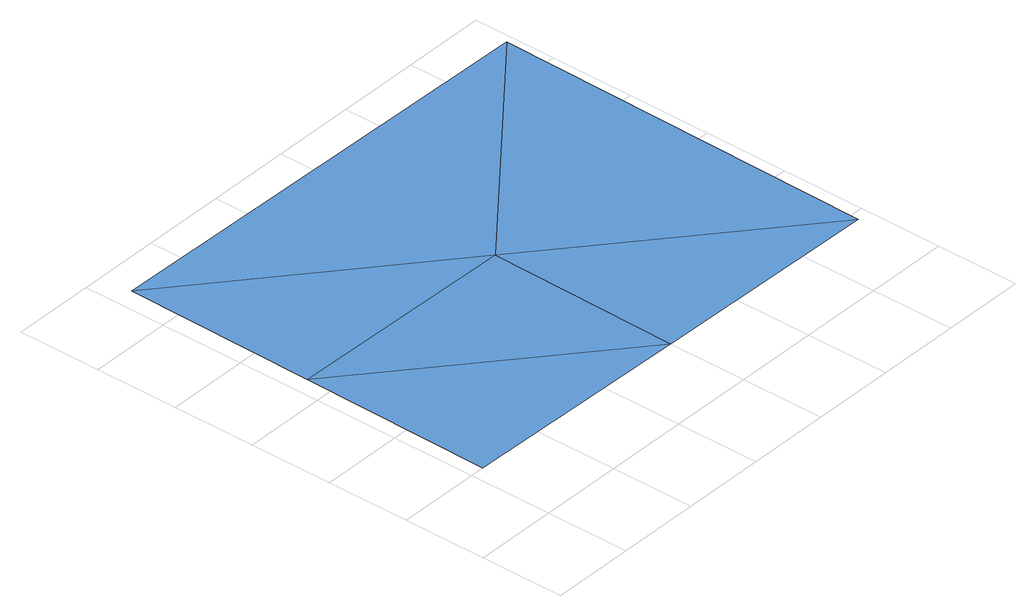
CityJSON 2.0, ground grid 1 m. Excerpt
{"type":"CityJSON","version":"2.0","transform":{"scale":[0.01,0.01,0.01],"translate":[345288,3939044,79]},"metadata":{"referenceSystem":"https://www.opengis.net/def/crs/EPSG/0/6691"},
"CityObjects":{
"waterbody1":{"type":"WaterBody","attributes":{"name":"5","class":"1140","function":"1","WaterBodyRiverFloodingRiskAttribute.description":"3","WaterBodyRiverFloodingRiskAttribute.rankOrg":"1","WaterBodyRiverFloodingRiskAttribute.adminType":"2","WaterBodyRiverFloodingRiskAttribute.scale":"L2"},"geometry":[{"type":"MultiSurface","lod":"1","boundaries":[[[0,1,2]],[[0,2,3]],[[4,1,5]],[[3,2,6]],[[4,6,2]],[[4,2,1]]]}]}
},
"vertices":[
[26,562,42],[22,331,42],[305,326,42],[592,553,42],[301,95,42],[18,100,42],[584,90,42]
]}
